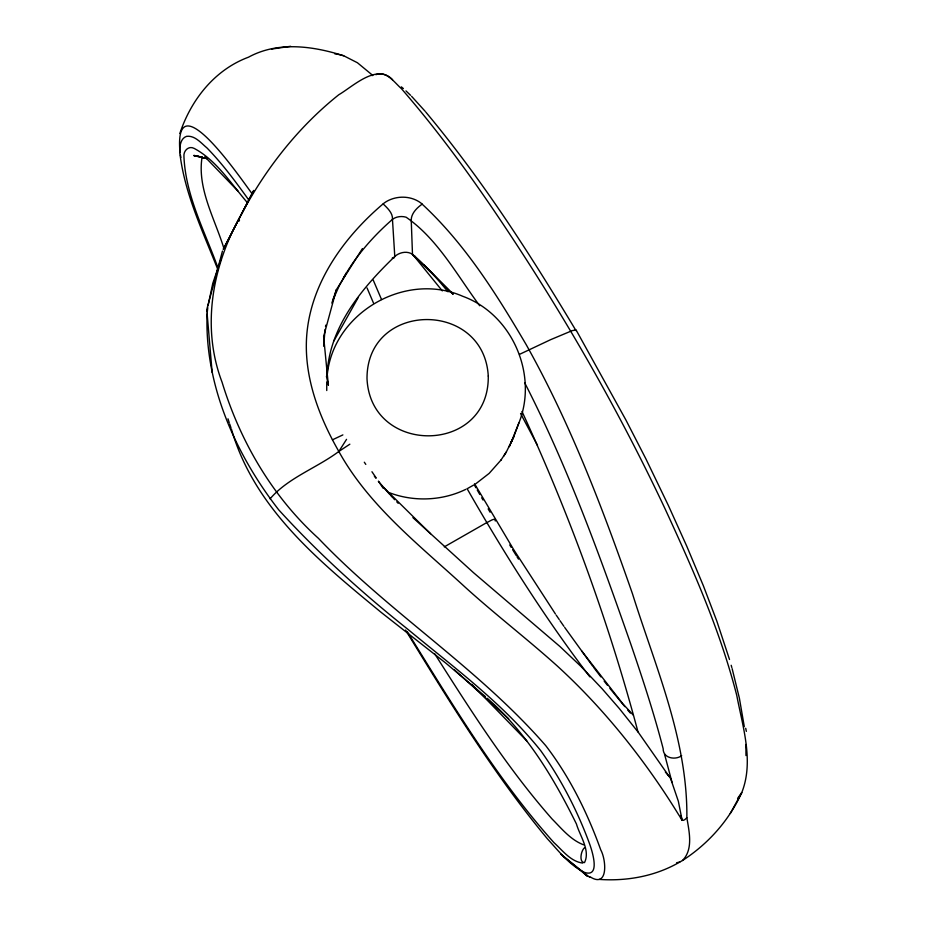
<?xml version="1.0" encoding="UTF-8"?>
<svg xmlns="http://www.w3.org/2000/svg" width="926" height="926" viewBox="0 0 926 926"><rect width="100%" height="100%" fill="white"/><g stroke="black" fill="none" stroke-linecap="round" stroke-linejoin="round"><path stroke-width="1.39" d="M327.052 375.678C328.823 327.526 361.672 288.31 394.789 256.479C399.419 252.289 407.104 250.633 412.487 254.337C425.613 265.461 437.188 278.309 447.906 291.748M745.974 755.558L745.87 744.481M323.637 346.185L325.061 329.413M207.1 313.983C204.449 385.019 235.794 454.562 278.691 509.809C318.174 553.181 361.892 592.709 407.764 629.229C453.914 667.461 503.003 703.528 540.703 750.639C561.144 779.31 577.581 811.037 589.677 844.118C592.003 850.589 600.986 878.161 584.306 872.327C569.154 864.907 558.552 850.89 547.359 838.759C493.593 773.904 449.446 701.758 405.553 630.062M207.297 311.888L207.783 307.698M208.061 305.603L212.783 283.344L220.608 260.438M325.512 326.565L325.755 325.153M495.283 521.002C495.804 516.604 488.754 522.021 486.821 522.565L444.283 546.872M327.063 377.195C331.589 313.706 404.812 270.774 462.734 296.285C512.101 314.192 538.446 374.59 518.826 423.124L510.967 442.767L511.835 440.649M252.057 193.615C243.063 182.04 173.278 78.143 180.014 152.663M206.961 308.844L222.46 251.073M362.413 248.608L336.323 289.78L323.625 336.578L328.336 384.996M331.844 303.068L336.323 289.78M513.513 437.385L518.826 423.124M333.036 299.711L339.159 285.937L346.509 272.684M179.829 133.506C191.034 99.834 214.554 69.797 248.515 57.18C278.043 41.033 313.069 46.068 343.696 55.757L357.424 62.748L372.831 75.469M513.073 438.311L506.383 451.876L500.897 460.199M510.099 444.793L509.196 446.737L513.999 436.308M729.503 659.474L716.874 621.242L703.366 585.764L686.722 546.109L668.398 505.55L645.92 458.926L625.837 419.872L576.053 329.911L572.141 330.663L550.669 339.657L519.498 354.369M202.146 156.749C196.833 188.244 214.959 218.976 223.907 248.411M240.262 216.452C212.297 266.503 201.162 327.283 222.055 382.172C240.193 441.413 272.313 496.614 318.463 538.365C389.441 612.757 478.152 667.97 545.738 745.638C569.756 776.937 587.478 812.947 600.789 849.987C606.264 859.826 608.544 888.786 589.908 876.702M253.307 191.3L223.247 249.349L253.689 190.432M240.841 215.33C265.183 169.308 297.975 127.256 338.812 94.73C352.563 86.778 376.882 62.968 392.589 79.729M238.896 221.268L239.51 220.156M599.319 879.411C627.122 881.344 655.573 876.158 679.8 862.037L682.543 860.486C708.205 843.852 729.063 820.505 741.761 792.587C754.134 761.496 742.698 726.771 736.772 695.461C720.266 630.756 693.018 569.432 665.134 508.964C618.881 410.646 564.582 316.194 504.253 225.851C472.538 178.22 438.843 131.747 401.294 88.526C394.453 82.553 386.431 70.445 375.875 74.67M730.29 813.491L741.761 792.587L737.571 798.409M333.869 340.965L358.235 297.512M270.068 498.848C287.743 477.909 316.958 467.896 338.858 451.448L346.544 439.341M343.43 277.916L349.762 267.556M503.721 456.159L506.383 451.876M350.329 266.711C362.135 248.955 376.685 233.12 392.74 219.149C396.571 216.464 401.664 215.908 406.109 217.205C437.697 238.943 457.143 275.404 479.691 305.73M501.128 459.898L489.148 473.394L475.883 483.696M584.538 847.73C580.776 850.739 578.877 862.685 584.514 862.581C590.568 850.508 579.884 835.9 576.447 824.024C553.748 777.828 526.466 732.466 487.25 698.297M382.832 204.114C343.997 237.195 311.09 282.627 306.784 334.749C303.485 375.343 318.312 415.161 338.013 450.001C368.421 505.851 419.478 545.02 465.361 587.362C495.202 614.413 527.207 638.952 557.151 665.875C597.883 703.054 633.326 745.858 663.93 791.672C666.025 794.832 668.097 798.004 670.146 801.187C673.052 805.713 675.911 810.262 678.723 814.834C681.501 818.283 681.432 823.631 686.861 817.751C687.671 739.642 655.388 666.905 632.458 593.716C602.664 508.409 570.428 423.379 526.061 344.426C496.348 293.889 464.539 243.04 421.029 203.118C412.047 196.266 399.245 195.455 389.105 200.132C386.964 201.127 384.927 202.354 383.121 203.87C386.709 207.459 393.052 212.83 392.462 219.346L394.789 256.479L393.99 257.96L392.242 258.053M682.543 860.486C693.447 849.223 689.141 831.71 686.861 817.751M338.858 451.448L349.854 444.191M422.21 204.09C417.047 207.783 411.41 213.13 411.225 219.879L412.487 254.337L413.702 256.051L415.473 256.49M681.686 755.685C675.251 760.431 662.947 758.22 663.155 748.671C654.045 713.425 642.656 678.804 630.895 644.369C599.84 555.577 567.707 466.727 524.729 382.878M473.88 484.946L467.85 488.338M332.411 439.838L342.875 434.907M465.79 489.356C442.269 500.816 414.107 501.996 389.649 492.817M679.8 862.037L676.582 862.766M271.492 49.078L290.625 46.3M582.743 863.078C570.601 861.574 562.429 850.276 553.945 842.625C496.73 778.685 452.478 704.466 407.371 631.856M198.801 156.112L193.823 155.499L206.301 158.473M334.899 53.916L337.191 54.148M337.654 54.229L343.696 55.757M193.823 155.499L207.482 158.74M583.785 844.871C570.752 840.079 561.631 828.585 552.116 819.024C507.344 768.186 470.894 710.717 434.653 653.687M589.793 877.373L562.464 855.566M401.352 86.87L403.366 88.572M560.635 854.003L587.385 876.17L585.197 874.352M371.534 75.099L372.148 75.631M485.328 696.549L445.962 663.236L381.13 612.352C319.956 561.92 254.268 508.698 231.419 429.062M454.458 669.868L508.652 718.784M405.97 90.898L410.542 95.274M412.903 517.622L473.499 572.673L559.941 646.51L580.961 666.431L602.201 688.84L619.251 708.459L638.315 732.327L670.644 778.616L678.341 801.233L682.149 820.436L680.83 815.482M412.487 254.337L453.15 294.318L424.247 265.125M383.665 487.493L430.555 533.746M396.779 501.869L398.18 503.293M411.584 96.316L425.069 111.201M471.739 684.291L526.79 740.904M204.82 156.737L238.295 191.427M393.319 498.269L394.696 499.716M390.598 495.375L392.636 497.551M633.303 715.115L622.712 703.667L581.621 650.897M389.927 494.646L378.456 481.393M627.596 709.895L630.34 713.078M665.366 772.076L669.104 776.463M425.786 112.058C482.539 180.038 530.552 254.766 575.995 330.617M624.83 706.619L609.875 688.365M414.211 256.294L442.315 290.88M604.169 681.131L607.433 685.263M374.347 476.184L375.991 478.267M246.837 202.03C230.724 183.209 216.534 160.372 194.124 148.38C188.661 145.417 183.313 150.845 183.938 156.494C185.547 195.699 205.028 231.859 218.038 268.065M600.893 676.894L593.485 667.195M589.839 676.848C544.314 617.225 504.265 553.609 467.028 488.546M592.663 666.107L564.663 627.4M248.978 200.248C235.899 182.086 222.599 163.925 206.926 147.894C201.185 143.16 194.923 135.254 186.601 136.33C180.084 138.495 179.459 147.396 179.887 153.357C184.806 194.379 203.269 232.414 218.189 270.473M560.022 620.709L563.888 626.289M556.167 615.061L559.258 619.575M371.951 471.739L376.002 477.689M378.445 481.265L383.318 488.407M364.312 462.213L365.805 464.401M555.392 613.926L513.745 549.72L474.517 483.673M517.021 556.792L518.491 559.13M512.645 549.72L516.291 555.612M509.74 544.974L511.198 547.347M488.152 508.883L490.085 512.205M481.705 497.794L482.99 500.017M474.679 485.537L475.952 487.77M477.226 489.993L479.784 494.461M520.562 413.482L537.45 445.267M521.986 411.48C569.583 514.694 608.776 622.133 638.014 731.98M381.547 299.538L373.224 280.08M373.491 303.045L367.055 287.951M229.648 423.923L230.968 427.777M227.97 418.795L229.231 422.638M731.181 665.273L731.829 667.542M732.153 668.688L739.388 698.216L744.284 726.597M672.068 782.493L664.509 754.053M328.394 385.089L326.415 376.303M745.708 728.287L746.344 731.378M180.871 157.432L180.42 155.001M206.799 309.782L212.135 372.368M326.728 381.929L326.751 390.529M488.268 376.049C489.426 454.747 370.516 455.847 367.009 378.63C366.719 300.834 483.974 299.793 488.268 376.049"/></g></svg>
